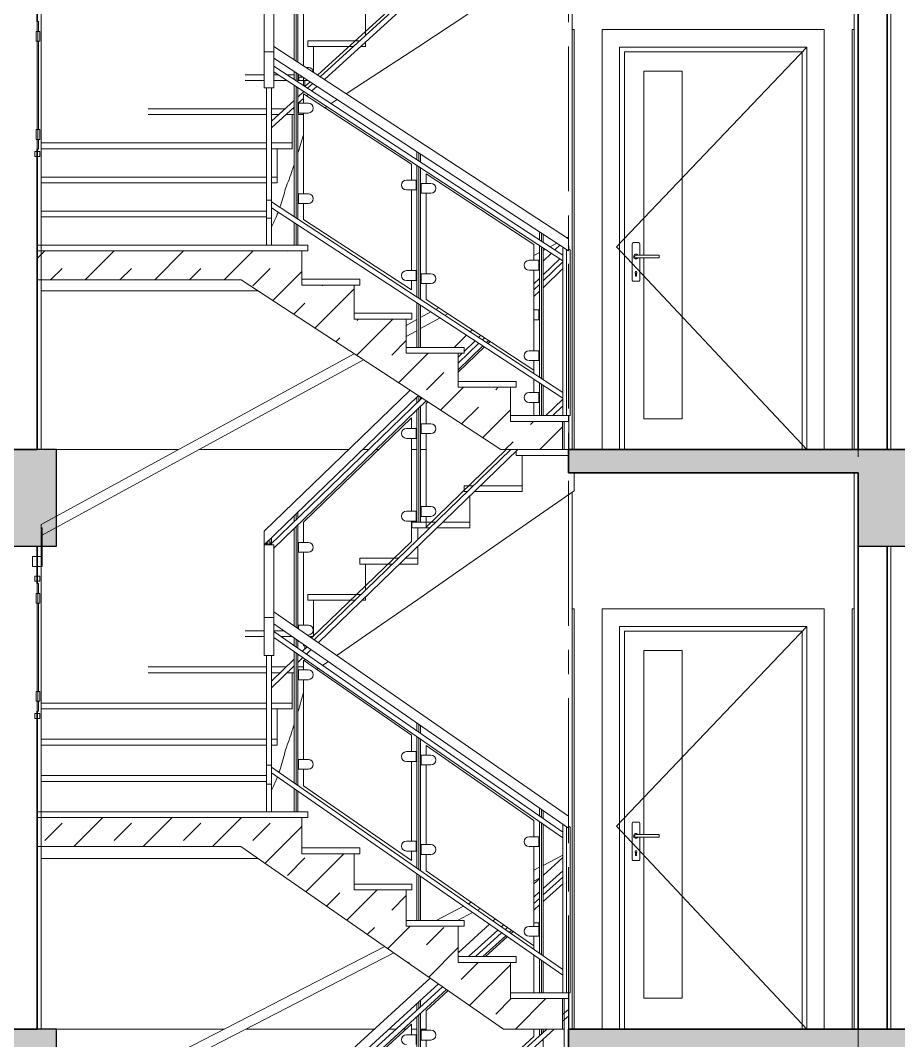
# Model space of a CAD drawing. Header units: millimetres. Extents: x 1373 to 40779, y 1939 to 6439.
# Drawn here: x 20984 to 21438, y 4170 to 4698 of the extents above; entities that cross this region are included whole.
import ezdxf

# ---------------------------------------------------------------- set-up
doc = ezdxf.new("R2010")
doc.units = ezdxf.units.MM
doc.linetypes.add('IMPORT-CENTER2', pattern=[112.5, 75, -12.5, 12.5, -12.5])
for name, color, linetype, lineweight in [('A-DETL', 6, 'Continuous', 30), ('A-DETL-GENF', 92, 'Continuous', 18), ('A-DOOR', 31, 'Continuous', 18), ('A-DOOR-FRAM', 31, 'Continuous', 18), ('A-FLOR-FNSH', 192, 'Continuous', 35), ('A-FLOR-HRAL', 11, 'Continuous', 18), ('A-WALL', 20, 'Continuous', 9), ('A-WALL-FNSH', 113, 'Continuous', 18), ('S-GRID', 252, 'IMPORT-CENTER2', 5), ('S-STRS', 31, 'Continuous', 18)]:
    doc.layers.add(name, color=color, linetype=linetype, lineweight=lineweight)
pattern_1 = [(45, (21247.647, 4327.157), (-17.9605, 17.9605), []), (45, (21265.607, 4327.157), (-17.9605, 17.9605), [12.7, -12.7])]

# ---------------------------------------------------------------- blocks, each defined once
blk = doc.blocks.new('_MB_KAPI_CAMLI_B - _m_kapı_100_camlı-1990218-Schnitt 0')
at = {"layer": 'A-DOOR-FRAM'}
for p in [(-92.96, 400), (-91.96, 617.5)]:
    blk.add_line(p, (-92.96, 617.5), dxfattribs=at)
blk = doc.blocks.new('_MB_KAPI_CAMLI_B - _m_kapı_100_camlı-V2-Schnitt 0')
at = {"layer": 'A-DOOR-FRAM'}
for q in [(-237.96, 617.5), (-236.96, 400)]:
    blk.add_line((-236.96, 617.5), q, dxfattribs=at)
blk = doc.blocks.new('RJEJRE')
at = {"layer": 'A-FLOR-HRAL'}
for p, q in [((-368.49, 893.09), (-240.91, 1009.29)), ((-239.96, 1006.72), (-366.29, 891.66)), ((-381.91, 901.87), (-381.91, 948.55)), ((-380.01, 900.62), (-380.01, 950.29)), ((-397.5, 941.3), (-397.5, 906)), ((-392.42, 908.73), (-392.42, 941.3)), ((-377.15, 936.46), (-377.15, 898.75)), ((-369.87, 894), (-321.27, 938.27)), ((-514.32, 921.64), (-514.96, 921.64)), ((-514.96, 921.64), (-514.96, 916.56)), ((-514.32, 916.56), (-514.32, 921.64)), ((-515.59, 916.56), (-515.59, 911.48)), ((-515.59, 916.56), (-513.69, 916.56)), ((-513.69, 911.48), (-513.69, 916.56)), ((-515.59, 911.48), (-513.69, 911.48)), ((-514.96, 911.48), (-514.96, 865.76)), ((-514.32, 865.76), (-514.32, 911.48)), ((-392.42, 902.67), (-392.42, 908.73)), ((-392.42, 908.73), (-239.96, 809.09)), ((-392.42, 906), (-397.5, 906)), ((-397.5, 906), (-397.5, 887.37)), ((-392.42, 887.37), (-392.42, 906)), ((-392.42, 902.67), (-239.96, 803.02)), ((-392.42, 898.57), (-242.82, 800.79)), ((-392.36, 895.5), (-242.82, 797.76)), ((-381.91, 891.71), (-381.91, 895.8)), ((-380.01, 894.55), (-380.01, 890.46)), ((-379.69, 894.35), (-379.69, 892.82)), ((-379.69, 892.82), (-377.36, 892.82)), ((-374.61, 897.9), (-375.85, 897.9)), ((-381.91, 820.59), (-381.91, 888.67)), ((-377.15, 892.68), (-377.15, 888.59)), ((-376.37, 888.08), (-373.75, 890.46)), ((-374.98, 887.18), (-372.37, 889.56)), ((-370.17, 888.12), (-372.79, 885.74)), ((-397.5, 887.37), (-392.42, 887.37)), ((-396.23, 887.37), (-396.23, 864.5)), ((-396.23, 887.37), (-396.23, 805.88)), ((-393.69, 864.5), (-393.69, 887.37)), ((-393.69, 805.88), (-393.69, 887.37)), ((-380.01, 887.43), (-380.01, 819.34)), ((-380.01, 882.6), (-376.92, 885.41)), ((-321.27, 847.77), (-377.15, 884.29)), ((-377.15, 884.29), (-377.15, 879.39)), ((-374.73, 883.98), (-375.54, 883.24)), ((-393.71, 870.12), (-381.91, 880.87)), ((-381.91, 877.43), (-393.71, 866.69)), ((-377.15, 881.77), (-380.01, 879.17)), ((-374.61, 879.39), (-379.69, 879.39)), ((-379.69, 879.39), (-379.69, 874.31)), ((-379.69, 874.31), (-374.61, 874.31)), ((-377.15, 874.31), (-377.15, 832.54)), ((-396.23, 864.39), (-396.23, 867.83)), ((-515.59, 865.76), (-515.59, 860.68)), ((-515.59, 865.76), (-513.69, 865.76)), ((-513.69, 860.68), (-513.69, 865.76)), ((-396.23, 864.5), (-396.23, 829.21)), ((-393.69, 829.21), (-393.69, 864.5)), ((-515.59, 860.68), (-513.69, 860.68)), ((-514.96, 860.68), (-514.96, 855.6)), ((-514.32, 855.6), (-514.32, 860.68)), ((-516.23, 854.33), (-516.23, 851.79)), ((-513.69, 854.33), (-516.23, 854.33)), ((-516.23, 851.79), (-513.69, 851.79)), ((-514.96, 855.6), (-514.32, 855.6)), ((-513.69, 851.79), (-513.69, 854.33)), ((-318.41, 850.2), (-318.41, 854.29)), ((-316.51, 853.05), (-316.51, 848.96)), ((-321.27, 839.54), (-321.27, 847.77)), ((-318.41, 779.08), (-318.41, 847.17)), ((-316.51, 845.92), (-316.51, 777.84)), ((-257.77, 806.26), (-313.65, 842.79)), ((-313.65, 842.79), (-313.65, 837.88)), ((-318.73, 839.54), (-323.81, 839.54)), ((-318.73, 834.46), (-318.73, 839.54)), ((-311.11, 837.88), (-316.19, 837.88)), ((-316.19, 837.88), (-316.19, 832.8)), ((-374.61, 832.54), (-379.69, 832.54)), ((-379.69, 832.54), (-379.69, 827.46)), ((-323.81, 834.46), (-318.73, 834.46)), ((-321.27, 792.7), (-321.27, 834.46)), ((-316.19, 832.8), (-311.11, 832.8)), ((-313.65, 832.8), (-313.65, 791.04)), ((-393.69, 829.21), (-396.23, 829.21)), ((-396.23, 829.21), (-396.23, 819.89)), ((-393.69, 819.89), (-393.69, 829.21)), ((-393.69, 825.25), (-393.69, 828.28)), ((-393.69, 828.28), (-242.82, 729.67)), ((-393.69, 825.25), (-242.82, 726.64)), ((-379.69, 827.46), (-374.61, 827.46)), ((-377.15, 827.46), (-377.15, 819.24)), ((-396.23, 819.89), (-393.69, 819.89)), ((-377.15, 819.24), (-321.27, 782.72)), ((-381.91, 805.88), (-381.91, 817.55)), ((-380.01, 816.31), (-380.01, 805.88)), ((-254.91, 808.7), (-254.91, 812.79)), ((-253.01, 811.55), (-253.01, 807.45)), ((-239.96, 810.19), (-240.88, 809.69)), ((-240.64, 809.53), (-239.96, 810.19)), ((-239.96, 810.19), (-239.96, 809.09)), ((-239.96, 809.09), (-239.96, 803.02)), ((-257.77, 798.04), (-257.77, 806.26)), ((-254.91, 737.58), (-254.91, 805.67)), ((-253.01, 804.42), (-253.01, 736.33)), ((-251.88, 803.69), (-253.01, 803.07)), ((-245.94, 806.93), (-249.35, 805.07)), ((-246.9, 803.47), (-244.38, 805.91)), ((-242.82, 717.65), (-242.82, 804.89)), ((-239.01, 803.38), (-239.96, 804.01)), ((-239.67, 805.39), (-239.92, 805.15)), ((-239.64, 803.8), (-239.64, 805.42)), ((-239.01, 803.38), (-239.01, 717.65)), ((-255.23, 798.04), (-260.31, 798.04)), ((-254.91, 802.03), (-257.77, 800.48)), ((-255.23, 792.96), (-255.23, 798.04)), ((-253.01, 797.56), (-248.78, 801.66)), ((-244.42, 798.81), (-253.01, 790.49)), ((-318.73, 792.7), (-323.81, 792.7)), ((-318.73, 787.62), (-318.73, 792.7)), ((-260.31, 792.96), (-255.23, 792.96)), ((-257.77, 751.2), (-257.77, 792.96)), ((-254.91, 796.25), (-255.23, 796.07)), ((-255.23, 795.41), (-254.91, 795.72)), ((-253.01, 787.4), (-242.82, 797.26)), ((-242.82, 793.73), (-253.01, 783.87)), ((-323.81, 787.62), (-318.73, 787.62)), ((-321.27, 782.72), (-321.27, 787.62)), ((-311.11, 791.04), (-316.19, 791.04)), ((-316.19, 791.04), (-316.19, 785.96)), ((-254.91, 788.65), (-257.77, 785.89)), ((-316.19, 785.96), (-311.11, 785.96)), ((-313.65, 785.96), (-313.65, 777.73)), ((-257.77, 782.79), (-254.91, 785.56)), ((-254.91, 782.03), (-257.77, 779.26)), ((-313.65, 777.73), (-257.77, 741.21)), ((-318.41, 752.94), (-318.41, 776.05)), ((-316.51, 774.8), (-316.51, 752.94)), ((-311.2, 771.33), (-316.51, 768.44)), ((-307.19, 773.52), (-308.66, 772.71)), ((-255.23, 772.38), (-257.77, 772.38)), ((-255.23, 767.3), (-255.23, 772.38)), ((-318.41, 767.4), (-323.96, 764.37)), ((-306.37, 768.18), (-316.51, 762.65)), ((-302.37, 770.36), (-303.84, 769.56)), ((-257.77, 767.3), (-255.23, 767.3)), ((-318.41, 761.61), (-323.96, 758.59)), ((-290.77, 761.02), (-289.68, 762.07)), ((-299.11, 752.94), (-292.64, 759.21)), ((-288.28, 756.36), (-293.96, 750.86)), ((-285.32, 759.22), (-286.41, 758.17)), ((-284.5, 756.92), (-283.41, 757.97)), ((-281.23, 756.55), (-282.32, 755.5)), ((-280.45, 756.04), (-281.54, 754.98)), ((-296.96, 744.87), (-286.37, 755.11)), ((-284.19, 753.69), (-296.96, 741.33)), ((-283.41, 753.17), (-296.96, 740.06)), ((-255.23, 751.2), (-260.31, 751.2)), ((-255.23, 746.12), (-255.23, 751.2)), ((-350.94, 749.66), (-512.96, 661.28)), ((-346.11, 746.5), (-512.42, 655.79)), ((-294.91, 749.94), (-296.96, 747.96)), ((-260.31, 746.12), (-255.23, 746.12)), ((-257.77, 741.21), (-257.77, 746.12)), ((-257.77, 739.45), (-257.77, 741.21)), ((-257.77, 729.54), (-257.77, 736.41)), ((-254.91, 717.65), (-254.91, 734.55)), ((-397.5, 657.73), (-322.14, 730.66)), ((-255.23, 729.54), (-260.31, 729.54)), ((-255.23, 724.46), (-255.23, 729.54)), ((-253.01, 733.3), (-253.01, 717.65)), ((-317.67, 727.91), (-397.5, 650.66)), ((-394.3, 650.67), (-315.77, 726.67)), ((-313.59, 725.24), (-392.42, 648.95)), ((-318.41, 724.11), (-318.41, 727.2)), ((-316.51, 725.95), (-316.51, 727.15)), ((-312.8, 724.73), (-313.65, 723.91)), ((-313.65, 723.91), (-313.65, 713.39)), ((-260.31, 724.46), (-255.23, 724.46)), ((-257.77, 717.65), (-257.77, 724.46)), ((-251.6, 717.65), (-242.82, 726.14)), ((-318.41, 662.5), (-318.41, 720.57)), ((-316.51, 662.5), (-316.51, 722.42)), ((-242.82, 722.61), (-247.94, 717.65)), ((-321.27, 716.54), (-377.15, 662.46)), ((-321.27, 710.93), (-321.27, 716.54)), ((-311.11, 713.39), (-316.19, 713.39)), ((-316.19, 713.39), (-316.19, 708.31)), ((-242.18, 714.65), (-242.18, 700)), ((-239.96, 717.65), (-239.01, 717.65)), ((-239.64, 700), (-239.64, 717.65)), ((-318.73, 710.93), (-323.81, 710.93)), ((-318.73, 705.85), (-318.73, 710.93)), ((-316.19, 708.31), (-311.11, 708.31)), ((-313.65, 708.31), (-313.65, 670.55)), ((-323.81, 705.85), (-318.73, 705.85)), ((-321.27, 668.09), (-321.27, 705.85)), ((-371.54, 601.57), (-269.83, 700)), ((-266.18, 700), (-369.42, 600.09)), ((-313.65, 659.86), (-272.17, 700)), ((-240.91, 700), (-242.18, 700)), ((-239.93, 700), (-240.91, 700)), ((-381.91, 662.66), (-381.91, 665.75)), ((-380.01, 664.5), (-380.01, 667.59)), ((-318.73, 668.09), (-323.81, 668.09)), ((-318.73, 663.01), (-318.73, 668.09)), ((-311.11, 670.55), (-316.19, 670.55)), ((-316.19, 670.55), (-316.19, 665.47)), ((-380.01, 607.45), (-380.01, 660.97)), ((-377.15, 662.46), (-377.15, 651.94)), ((-323.81, 663.01), (-318.73, 663.01)), ((-321.27, 652.49), (-321.27, 663.01)), ((-318.41, 662.5), (-316.51, 662.5)), ((-316.19, 665.47), (-311.11, 665.47)), ((-313.65, 665.47), (-313.65, 659.86)), ((-512.96, 659.46), (-512.42, 659.46)), ((-512.42, 659.46), (-512.42, 644.62)), ((-397.5, 650.66), (-397.5, 657.73)), ((-381.91, 608.77), (-381.91, 659.12)), ((-397.5, 650.67), (-392.42, 650.67)), ((-397.5, 650.67), (-397.5, 613.17)), ((-396.23, 651.89), (-396.23, 650.67)), ((-395.59, 650.99), (-395.93, 652.05)), ((-395.36, 650.6), (-395.59, 650.99)), ((-394.32, 650.99), (-394.55, 650.6)), ((-393.98, 652.05), (-394.32, 650.99)), ((-393.76, 653.48), (-393.98, 652.05)), ((-393.71, 654.29), (-393.76, 653.48)), ((-393.69, 650.67), (-393.69, 654.35)), ((-392.42, 616.06), (-392.42, 650.67)), ((-374.61, 651.94), (-379.69, 651.94)), ((-379.69, 651.94), (-379.69, 646.86)), ((-372.91, 602.52), (-321.27, 652.49)), ((-517.5, 644.62), (-517.5, 639.54)), ((-512.42, 644.62), (-517.5, 644.62)), ((-512.42, 639.54), (-512.42, 644.62)), ((-379.69, 646.86), (-374.61, 646.86)), ((-377.15, 646.86), (-377.15, 609.1)), ((-517.5, 639.54), (-512.42, 639.54)), ((-516.23, 634.46), (-516.23, 631.92)), ((-513.69, 634.46), (-516.23, 634.46)), ((-513.69, 631.92), (-513.69, 634.46)), ((-516.23, 631.92), (-513.69, 631.92)), ((-514.32, 630.65), (-514.96, 630.65)), ((-514.96, 630.65), (-514.96, 625.57)), ((-514.32, 625.57), (-514.32, 630.65)), ((-515.59, 625.57), (-515.59, 620.49)), ((-515.59, 625.57), (-513.69, 625.57)), ((-513.69, 620.49), (-513.69, 625.57)), ((-515.59, 620.49), (-513.69, 620.49)), ((-514.96, 620.49), (-514.96, 574.77)), ((-514.32, 574.77), (-514.32, 620.49)), ((-392.42, 613.17), (-397.5, 613.17)), ((-397.5, 613.17), (-397.5, 593.45)), ((-392.42, 609.88), (-392.42, 616.06)), ((-392.42, 616.06), (-239.96, 510.19)), ((-392.42, 593.45), (-392.42, 613.17)), ((-392.42, 609.88), (-239.96, 504.01)), ((-374.61, 609.1), (-379.69, 609.1)), ((-379.69, 609.1), (-379.69, 607.22)), ((-392.42, 605.91), (-242.82, 502.01)), ((-392.42, 602.81), (-242.82, 498.92)), ((-381.91, 598.61), (-381.91, 602.58)), ((-375.07, 604.02), (-374.61, 604.02)), ((-380.01, 601.26), (-380.01, 597.29)), ((-377.66, 595.65), (-375.26, 597.97)), ((-377.15, 599.28), (-377.15, 598.41)), ((-377.15, 598.41), (-376.63, 598.91)), ((-397.5, 593.45), (-392.42, 593.45)), ((-396.23, 593.45), (-396.23, 574.15)), ((-396.23, 593.45), (-396.23, 512.5)), ((-393.69, 574.15), (-393.69, 593.45)), ((-393.69, 512.5), (-393.69, 593.45)), ((-381.91, 527.49), (-381.91, 595.52)), ((-380.01, 594.19), (-380.01, 526.17)), ((-380.01, 593.38), (-379.52, 593.85)), ((-377.39, 592.38), (-380.01, 589.85)), ((-373.14, 596.49), (-375.53, 594.18)), ((-393.71, 580.12), (-381.91, 591.54)), ((-381.91, 588), (-393.71, 576.58)), ((-321.27, 552.13), (-377.15, 590.94)), ((-377.15, 590.94), (-377.15, 585.97)), ((-374.61, 585.97), (-379.69, 585.97)), ((-379.69, 585.97), (-379.69, 580.89)), ((-396.23, 574.15), (-396.23, 577.68)), ((-379.69, 580.89), (-374.61, 580.89)), ((-377.15, 580.89), (-377.15, 539.58)), ((-515.59, 574.77), (-515.59, 569.69)), ((-515.59, 574.77), (-513.69, 574.77)), ((-513.69, 569.69), (-513.69, 574.77)), ((-396.23, 574.15), (-396.23, 536.65)), ((-393.69, 536.65), (-393.69, 574.15)), ((-515.59, 569.69), (-513.69, 569.69)), ((-514.96, 569.69), (-514.96, 564.61)), ((-514.32, 564.61), (-514.32, 569.69)), ((-516.23, 563.34), (-516.23, 560.8)), ((-513.69, 563.34), (-516.23, 563.34)), ((-516.23, 560.8), (-513.69, 560.8)), ((-514.96, 564.61), (-514.32, 564.61)), ((-513.69, 560.8), (-513.69, 563.34)), ((-318.41, 554.51), (-318.41, 558.49)), ((-316.51, 557.16), (-316.51, 553.19)), ((-321.27, 543.63), (-321.27, 552.13)), ((-318.41, 483.39), (-318.41, 551.42)), ((-316.51, 550.1), (-316.51, 482.07)), ((-257.77, 508.04), (-313.65, 546.84)), ((-313.65, 546.84), (-313.65, 541.87)), ((-374.61, 539.58), (-379.69, 539.58)), ((-379.69, 539.58), (-379.69, 534.5)), ((-318.73, 543.63), (-323.81, 543.63)), ((-318.73, 538.55), (-318.73, 543.63)), ((-311.11, 541.87), (-316.19, 541.87)), ((-316.19, 541.87), (-316.19, 536.79)), ((-393.69, 536.65), (-396.23, 536.65)), ((-396.23, 536.65), (-396.23, 526.79)), ((-393.69, 526.79), (-393.69, 536.65)), ((-393.69, 532.57), (-393.69, 535.67)), ((-393.69, 535.67), (-242.82, 430.89)), ((-379.69, 534.5), (-374.61, 534.5)), ((-377.15, 534.5), (-377.15, 526)), ((-323.81, 538.55), (-318.73, 538.55)), ((-321.27, 497.25), (-321.27, 538.55)), ((-316.19, 536.79), (-311.11, 536.79)), ((-313.65, 536.79), (-313.65, 495.49)), ((-393.69, 532.57), (-242.82, 427.8)), ((-396.23, 526.79), (-393.69, 526.79)), ((-381.91, 512.5), (-381.91, 524.4)), ((-380.01, 523.07), (-380.01, 512.5)), ((-377.15, 526), (-321.27, 487.2)), ((-254.91, 510.41), (-254.91, 514.39)), ((-253.01, 513.07), (-253.01, 509.09)), ((-257.77, 499.53), (-257.77, 508.04)), ((-254.91, 439.29), (-254.91, 507.22)), ((-239.96, 510.19), (-239.96, 504.01)), ((-253.01, 506), (-253.01, 437.97)), ((-242.82, 418.75), (-242.82, 505.99)), ((-239.01, 504.45), (-239.96, 505.11)), ((-239.01, 504.45), (-239.01, 418.75)), ((-318.73, 497.25), (-323.81, 497.25)), ((-318.73, 492.17), (-318.73, 497.25)), ((-255.23, 499.53), (-260.31, 499.53)), ((-255.23, 494.45), (-255.23, 499.53)), ((-323.81, 492.17), (-318.73, 492.17)), ((-321.27, 487.2), (-321.27, 492.17)), ((-311.11, 495.49), (-316.19, 495.49)), ((-316.19, 495.49), (-316.19, 490.41)), ((-260.31, 494.45), (-255.23, 494.45)), ((-257.77, 453.15), (-257.77, 494.45)), ((-316.19, 490.41), (-311.11, 490.41)), ((-313.65, 490.41), (-313.65, 481.91)), ((-242.82, 489.97), (-253.01, 484.74)), ((-253.01, 479.56), (-242.82, 488.84)), ((-313.65, 481.91), (-257.77, 443.1)), ((-254.91, 483.76), (-257.77, 482.3)), ((-242.82, 481.97), (-253.01, 472.68)), ((-318.41, 456.25), (-318.41, 480.3)), ((-316.51, 478.98), (-316.51, 456.25)), ((-254.91, 478.05), (-257.77, 476.59)), ((-257.77, 475.22), (-254.91, 477.82)), ((-253.01, 469.4), (-242.82, 478.68)), ((-254.91, 470.95), (-257.77, 468.35)), ((-242.82, 475.24), (-253.01, 465.96)), ((-290.22, 465.64), (-291.73, 464.86)), ((-257.77, 465.06), (-254.91, 467.66)), ((-294.29, 463.55), (-308.5, 456.25)), ((-289.56, 460.26), (-297.38, 456.25)), ((-285.49, 462.35), (-287, 461.58)), ((-254.91, 464.23), (-257.77, 461.62)), ((-278.91, 455.96), (-277.78, 456.99)), ((-255.23, 454.9), (-257.77, 454.9)), ((-255.23, 453.15), (-255.23, 454.9)), ((-296.96, 439.52), (-280.84, 454.21)), ((-276.56, 451.23), (-291.64, 437.5)), ((-288.02, 437.5), (-274.51, 449.81)), ((-273.5, 454.02), (-274.63, 452.99)), ((-272.58, 451.57), (-271.45, 452.6)), ((-269.31, 451.11), (-270.44, 450.08)), ((-268.52, 450.56), (-269.65, 449.53)), ((-255.23, 453.15), (-260.31, 453.15)), ((-255.23, 448.07), (-255.23, 453.15)), ((-272.37, 448.32), (-284.25, 437.5)), ((-271.58, 447.78), (-282.86, 437.5)), ((-260.31, 448.07), (-255.23, 448.07)), ((-257.77, 443.1), (-257.77, 448.07)), ((-334.99, 442.65), (-512.96, 351.29)), ((-330.27, 439.37), (-512.42, 345.86)), ((-257.77, 441.28), (-257.77, 443.1)), ((-257.77, 418.75), (-257.77, 438.19)), ((-254.91, 418.75), (-254.91, 436.2)), ((-253.01, 434.88), (-253.01, 418.75)), ((-397.5, 347.95), (-311.46, 426.31)), ((-307.18, 423.34), (-397.26, 341.3)), ((-393.65, 341.3), (-305.13, 421.92)), ((-302.99, 420.43), (-392.42, 338.98)), ((-302.2, 419.88), (-313.65, 409.46)), ((-239.96, 418.75), (-239.01, 418.75)), ((-239.64, 400), (-239.64, 418.75)), ((-318.41, 409.82), (-318.41, 413.11)), ((-316.51, 411.56), (-316.51, 414.85)), ((-242.18, 415.75), (-242.18, 382.35)), ((-316.51, 347.06), (-316.51, 408.12)), ((-313.65, 409.46), (-313.65, 399.38)), ((-242.96, 407.43), (-240.91, 409.29)), ((-240.89, 409.31), (-239.96, 410.16)), ((-239.96, 410.16), (-239.96, 406.72)), ((-321.27, 402.52), (-377.15, 351.62)), ((-321.27, 397.06), (-321.27, 402.52)), ((-318.41, 347.06), (-318.41, 406.39)), ((-239.96, 406.72), (-242.96, 403.99)), ((-368.49, 293.09), (-251.11, 400)), ((-247.34, 400), (-366.29, 291.66)), ((-318.73, 397.06), (-323.81, 397.06)), ((-318.73, 391.98), (-318.73, 397.06)), ((-311.11, 399.38), (-316.19, 399.38)), ((-316.19, 399.38), (-316.19, 394.3)), ((-257.77, 396.1), (-257.77, 400)), ((-254.91, 396.54), (-254.91, 400)), ((-253.01, 398.28), (-253.01, 400)), ((-316.19, 394.3), (-311.11, 394.3)), ((-313.65, 345.21), (-257.77, 396.1)), ((-313.65, 394.3), (-313.65, 355.74)), ((-253.01, 382.35), (-253.01, 394.84))]:
    blk.add_line(p, q, dxfattribs=at)
at = {"layer": 'A-FLOR-HRAL', "linetype": 'Continuous'}
for p, q in [((-380.96, 901.24), (-380.96, 949.42)), ((-514.64, 911.48), (-514.64, 916.56)), ((-380.96, 891.08), (-380.96, 895.18)), ((-380.96, 819.96), (-380.96, 888.05)), ((-514.64, 860.68), (-514.64, 865.76)), ((-317.46, 849.58), (-317.46, 853.67)), ((-317.46, 778.46), (-317.46, 846.55)), ((-380.96, 805.88), (-380.96, 816.93)), ((-253.96, 808.08), (-253.96, 812.17)), ((-253.96, 736.96), (-253.96, 805.04)), ((-240.91, 717.65), (-240.91, 803.64)), ((-317.46, 752.94), (-317.46, 775.43)), ((-253.96, 717.65), (-253.96, 733.92)), ((-317.46, 725.03), (-317.46, 727.77)), ((-317.46, 662.5), (-317.46, 721.5)), ((-380.96, 663.58), (-380.96, 666.67)), ((-380.96, 608.11), (-380.96, 660.04)), ((-394.96, 650.67), (-394.96, 653.05)), ((-514.64, 620.49), (-514.64, 625.57)), ((-380.96, 597.95), (-380.96, 601.92)), ((-380.96, 526.83), (-380.96, 594.85)), ((-514.64, 569.69), (-514.64, 574.77)), ((-317.46, 553.85), (-317.46, 557.82)), ((-317.46, 482.73), (-317.46, 550.76)), ((-380.96, 512.5), (-380.96, 523.73)), ((-253.96, 509.75), (-253.96, 513.73)), ((-253.96, 438.63), (-253.96, 506.61)), ((-240.91, 418.75), (-240.91, 504.67)), ((-317.46, 456.25), (-317.46, 479.64)), ((-253.96, 418.75), (-253.96, 435.54)), ((-317.46, 410.69), (-317.46, 413.98)), ((-317.46, 347.06), (-317.46, 407.26)), ((-253.96, 397.41), (-253.96, 400))]:
    blk.add_line(p, q, dxfattribs=at)
at = {"layer": 'A-FLOR-HRAL'}
for centre, start, end in [((-374.61, 895.36), 3.1992, 90), ((-374.61, 876.85), 270, 90), ((-323.81, 837), 90, 270), ((-311.11, 835.34), 270, 90), ((-374.61, 830), 270, 90), ((-260.31, 795.5), 90, 270), ((-323.81, 790.16), 90, 270), ((-311.11, 788.5), 270, 90), ((-260.31, 748.66), 90, 270), ((-260.31, 727), 90, 270), ((-311.11, 710.85), 270, 90), ((-323.81, 708.39), 90, 270), ((-323.81, 665.55), 90, 270), ((-311.11, 668.01), 270, 90), ((-374.61, 649.4), 270, 90), ((-374.61, 606.56), 270, 90), ((-374.61, 583.43), 270, 90), ((-374.61, 537.04), 270, 90), ((-323.81, 541.09), 90, 270), ((-311.11, 539.33), 270, 90), ((-323.81, 494.71), 90, 270), ((-260.31, 496.99), 90, 270), ((-311.11, 492.95), 270, 90), ((-260.31, 450.61), 90, 270), ((-323.81, 394.52), 90, 270), ((-311.11, 396.84), 270, 90)]:
    blk.add_arc(centre, 2.54, start, end, dxfattribs=at)

msp = doc.modelspace()

# ---------------------------------------------------------------- hatches: boundary and pattern name
at = {"layer": 'A-DETL-GENF'}
h = msp.add_hatch(dxfattribs=at)
h.set_pattern_fill('ANSI33', color=153, style=0)
h.set_pattern_definition([(45, (-2026.8924, 7187.495), (-4.490128, 4.490128), []), (45, (-2022.402, 7187.495), (-4.490128, 4.490128), [3.175, -1.5875])])
h.paths.add_polyline_path([(20451.03, 4463.76), (20977.31, 4463.76), (20977.31, 4425.76), (21002.31, 4425.76), (21002.31, 4475.76), (20426.03, 4475.76), (20274.56, 4475.76), (20274.56, 4463.76), (20426.03, 4463.76), (20426.03, 4425.76), (20451.03, 4425.76)])
h.paths.add_polyline_path([(21442.31, 4463.76), (21951.28, 4463.76), (21951.28, 4425.76), (21976.28, 4425.76), (21976.28, 4463.76), (22076.37, 4463.76), (22076.37, 4475.76), (21267.31, 4475.76), (21267.31, 4463.76), (21417.31, 4463.76), (21417.31, 4425.76), (21442.31, 4425.76)])
h = msp.add_hatch(dxfattribs=at)
h.set_pattern_fill('ANSI33', color=153, style=0)
h.set_pattern_definition([(45, (-2026.8924, 6887.495), (-4.490128, 4.490128), []), (45, (-2022.402, 6887.495), (-4.490128, 4.490128), [3.175, -1.5875])])
h.paths.add_polyline_path([(20426.03, 4125.76), (20451.03, 4125.76), (20451.03, 4163.76), (20977.31, 4163.76), (20977.31, 4125.76), (21002.31, 4125.76), (21002.31, 4175.76), (20426.03, 4175.76), (20274.56, 4175.76), (20274.56, 4163.76), (20426.03, 4163.76)])
h.paths.add_polyline_path([(21442.31, 4163.76), (21951.28, 4163.76), (21951.28, 4125.76), (21976.28, 4125.76), (21976.28, 4163.76), (22076.37, 4163.76), (22076.37, 4175.76), (21267.31, 4175.76), (21267.31, 4163.76), (21417.31, 4163.76), (21417.31, 4125.76), (21442.31, 4125.76)])
at = {"layer": 'S-STRS'}
h = msp.add_hatch(dxfattribs=at)
h.set_pattern_fill('FP_1', color=256, style=0, pattern_type=2)
h.set_pattern_definition(pattern_1)
h.paths.add_polyline_path([(21232.31, 4475.76), (21264.31, 4475.76), (21264.31, 4490.41), (21237.31, 4490.41), (21237.31, 4508.05), (21210.31, 4508.05), (21210.31, 4525.7), (21183.31, 4525.7), (21183.31, 4543.35), (21156.31, 4543.35), (21156.31, 4560.99), (21129.31, 4560.99), (21129.31, 4578.64), (20992.31, 4578.64), (20992.31, 4563.64), (21097.85, 4563.64), (21230.23, 4477.12)])
h = msp.add_hatch(dxfattribs=at)
h.set_pattern_fill('FP_1', color=256, style=0, pattern_type=2)
h.set_pattern_definition(pattern_1)
h.paths.add_polyline_path([(21233.87, 4175.76), (21264.31, 4175.76), (21264.31, 4191.51), (21237.31, 4191.51), (21237.31, 4210.26), (21210.31, 4210.26), (21210.31, 4229.01), (21183.31, 4229.05), (21183.31, 4247.76), (21156.31, 4247.76), (21156.31, 4266.51), (21129.31, 4266.51), (21129.31, 4285.26), (20992.31, 4285.26), (20992.31, 4270.26), (21097.62, 4270.26), (21233.7, 4175.76)])

# ---------------------------------------------------------------- linework, layer by layer
at = {"layer": 'A-DETL'}
for points in [[(20426.03, 4475.76), (20274.56, 4475.76), (20274.56, 4463.76), (20426.03, 4463.76), (20426.03, 4425.76), (20451.03, 4425.76), (20451.03, 4463.76), (20977.31, 4463.76), (20977.31, 4425.76), (21002.31, 4425.76), (21002.31, 4475.76)], [(20426.03, 4175.76), (20274.56, 4175.76), (20274.56, 4163.76), (20426.03, 4163.76), (20426.03, 4125.76), (20451.03, 4125.76), (20451.03, 4163.76), (20977.31, 4163.76), (20977.31, 4125.76), (21002.31, 4125.76), (21002.31, 4175.76)]]:
    msp.add_lwpolyline(points, close=True, dxfattribs=at)
for points in [[(21267.31, 4475.76), (21267.31, 4463.76), (21417.31, 4463.76), (21417.31, 4425.76), (21442.31, 4425.76), (21442.31, 4463.76)], [(22076.37, 4475.76), (21267.31, 4475.76)], [(21267.31, 4175.76), (21267.31, 4163.76), (21417.31, 4163.76), (21417.31, 4125.76), (21442.31, 4125.76), (21442.31, 4163.76)], [(22076.37, 4175.76), (21267.31, 4175.76)]]:
    msp.add_lwpolyline(points, dxfattribs=at)
at = {"layer": 'A-DOOR'}
for p, q in [((21292.31, 4580.76), (21390.81, 4684.26)), ((21306.31, 4576.42), (21306.31, 4671.76)), ((21306.31, 4671.76), (21326.31, 4671.76)), ((21326.31, 4671.76), (21326.31, 4491.76)), ((21292.31, 4580.76), (21390.81, 4475.76)), ((21300.31, 4582.28), (21300.31, 4563.62)), ((21303.65, 4582.95), (21300.98, 4582.95)), ((21304.31, 4576.43), (21304.31, 4582.28)), ((21314.31, 4576.46), (21303.31, 4576.46)), ((21303.31, 4575.06), (21314.31, 4575.06)), ((21304.31, 4563.62), (21304.31, 4575.08)), ((21306.31, 4491.76), (21306.31, 4575.08)), ((21314.31, 4575.76), (21314.31, 4576.46)), ((21314.31, 4575.06), (21314.31, 4575.76)), ((21302.06, 4565.52), (21302.06, 4567.15)), ((21302.56, 4565.52), (21302.06, 4565.52)), ((21302.56, 4567.15), (21302.56, 4565.52)), ((21300.98, 4562.95), (21303.65, 4562.95)), ((21326.31, 4491.76), (21306.31, 4491.76)), ((21292.31, 4280.76), (21390.81, 4384.26)), ((21306.31, 4276.42), (21306.31, 4371.76)), ((21306.31, 4371.76), (21326.31, 4371.76)), ((21326.31, 4371.76), (21326.31, 4191.76)), ((21292.31, 4280.76), (21390.81, 4175.76)), ((21300.31, 4282.28), (21300.31, 4263.62)), ((21303.65, 4282.95), (21300.98, 4282.95)), ((21304.31, 4276.43), (21304.31, 4282.28)), ((21314.31, 4276.46), (21303.31, 4276.46)), ((21303.31, 4275.06), (21314.31, 4275.06)), ((21304.31, 4263.62), (21304.31, 4275.08)), ((21306.31, 4191.76), (21306.31, 4275.08)), ((21314.31, 4275.76), (21314.31, 4276.46)), ((21314.31, 4275.06), (21314.31, 4275.76)), ((21302.06, 4265.52), (21302.06, 4267.15)), ((21302.56, 4265.52), (21302.06, 4265.52)), ((21302.56, 4267.15), (21302.56, 4265.52)), ((21300.98, 4262.95), (21303.65, 4262.95)), ((21326.31, 4191.76), (21306.31, 4191.76))]:
    msp.add_line(p, q, dxfattribs=at)
at = {"layer": 'A-DOOR', "flags": 128}
for points in [[(21303.31, 4576.46), (21303.27, 4576.46), (21303.23, 4576.46), (21303.19, 4576.46), (21303.16, 4576.46), (21303.12, 4576.46), (21303.08, 4576.46), (21303.04, 4576.46), (21303, 4576.46), (21302.96, 4576.46), (21302.92, 4576.46), (21302.89, 4576.46), (21302.85, 4576.46), (21302.82, 4576.46), (21302.78, 4576.46), (21302.75, 4576.46), (21302.72, 4576.46), (21302.69, 4576.46), (21302.65, 4576.46), (21302.63, 4576.46), (21302.6, 4576.46), (21302.57, 4576.46), (21302.54, 4576.46), (21302.52, 4576.46), (21302.5, 4576.46), (21302.47, 4576.46), (21302.45, 4576.46), (21302.43, 4576.46), (21302.41, 4576.46), (21302.4, 4576.46), (21302.38, 4576.46), (21302.37, 4576.46), (21302.36, 4576.46), (21302.35, 4576.46), (21302.34, 4576.46), (21302.33, 4576.46), (21302.32, 4576.46), (21302.32, 4576.46), (21302.32, 4576.46), (21302.31, 4576.46)], [(21302.31, 4575.06), (21302.32, 4575.06), (21302.32, 4575.06), (21302.32, 4575.06), (21302.33, 4575.06), (21302.33, 4575.06), (21302.34, 4575.06), (21302.35, 4575.06), (21302.37, 4575.06), (21302.38, 4575.06), (21302.39, 4575.06), (21302.41, 4575.06), (21302.43, 4575.06), (21302.45, 4575.06), (21302.47, 4575.06), (21302.49, 4575.06), (21302.51, 4575.06), (21302.54, 4575.06), (21302.56, 4575.06), (21302.59, 4575.06), (21302.62, 4575.06), (21302.65, 4575.06), (21302.68, 4575.06), (21302.71, 4575.06), (21302.74, 4575.06), (21302.77, 4575.06), (21302.81, 4575.06), (21302.84, 4575.06), (21302.88, 4575.06), (21302.92, 4575.06), (21302.95, 4575.06), (21302.99, 4575.06), (21303.03, 4575.06), (21303.07, 4575.06), (21303.11, 4575.06), (21303.14, 4575.06), (21303.18, 4575.06), (21303.22, 4575.06), (21303.26, 4575.06), (21303.3, 4575.06), (21303.31, 4575.06)], [(21303.31, 4276.46), (21303.27, 4276.46), (21303.23, 4276.46), (21303.19, 4276.46), (21303.16, 4276.46), (21303.12, 4276.46), (21303.08, 4276.46), (21303.04, 4276.46), (21303, 4276.46), (21302.96, 4276.46), (21302.92, 4276.46), (21302.89, 4276.46), (21302.85, 4276.46), (21302.82, 4276.46), (21302.78, 4276.46), (21302.75, 4276.46), (21302.72, 4276.46), (21302.69, 4276.46), (21302.65, 4276.46), (21302.63, 4276.46), (21302.6, 4276.46), (21302.57, 4276.46), (21302.54, 4276.46), (21302.52, 4276.46), (21302.5, 4276.46), (21302.47, 4276.46), (21302.45, 4276.46), (21302.43, 4276.46), (21302.41, 4276.46), (21302.4, 4276.46), (21302.38, 4276.46), (21302.37, 4276.46), (21302.36, 4276.46), (21302.35, 4276.46), (21302.34, 4276.46), (21302.33, 4276.46), (21302.32, 4276.46), (21302.32, 4276.46), (21302.32, 4276.46), (21302.31, 4276.46)], [(21302.31, 4275.06), (21302.32, 4275.06), (21302.32, 4275.06), (21302.32, 4275.06), (21302.33, 4275.06), (21302.33, 4275.06), (21302.34, 4275.06), (21302.35, 4275.06), (21302.37, 4275.06), (21302.38, 4275.06), (21302.39, 4275.06), (21302.41, 4275.06), (21302.43, 4275.06), (21302.45, 4275.06), (21302.47, 4275.06), (21302.49, 4275.06), (21302.51, 4275.06), (21302.54, 4275.06), (21302.56, 4275.06), (21302.59, 4275.06), (21302.62, 4275.06), (21302.65, 4275.06), (21302.68, 4275.06), (21302.71, 4275.06), (21302.74, 4275.06), (21302.77, 4275.06), (21302.81, 4275.06), (21302.84, 4275.06), (21302.88, 4275.06), (21302.92, 4275.06), (21302.95, 4275.06), (21302.99, 4275.06), (21303.03, 4275.06), (21303.07, 4275.06), (21303.11, 4275.06), (21303.14, 4275.06), (21303.18, 4275.06), (21303.22, 4275.06), (21303.26, 4275.06), (21303.3, 4275.06), (21303.31, 4275.06)]]:
    msp.add_lwpolyline(points, dxfattribs=at)
at = {"layer": 'A-DOOR'}
for centre, radius, start, end in [((21300.98, 4582.28), 0.668, 90, 180), ((21300.98, 4582.28), 0.668, 90, 150), ((21303.65, 4582.28), 0.668, 0, 90), ((21303.65, 4582.28), 0.668, 30, 90), ((21302.31, 4575.76), 1.22, 33.8637, 180), ((21302.31, 4575.76), 1.22, 180, 326.1332), ((21302.31, 4575.76), 1.22, 195, 225), ((21302.31, 4575.76), 1.22, 105, 135), ((21302.31, 4575.76), 0.7, 150, 180), ((21302.31, 4575.76), 0.7, 180, 210), ((21302.31, 4575.76), 0.7, 75, 120), ((21302.31, 4575.76), 0.7, 240, 285), ((21302.31, 4575.76), 1.22, 60, 90), ((21302.31, 4575.76), 1.22, 285, 326.1332), ((21302.31, 4575.76), 1.22, 33.8637, 45), ((21302.31, 4575.76), 1.22, 240, 270), ((21302.31, 4567.59), 0.5, 300, 240), ((21300.98, 4563.62), 0.668, 180, 270), ((21300.98, 4563.62), 0.668, 210, 270), ((21303.65, 4563.62), 0.668, 270, 0), ((21303.65, 4563.62), 0.668, 270, 330), ((21300.98, 4282.28), 0.668, 90, 180), ((21300.98, 4282.28), 0.668, 90, 150), ((21303.65, 4282.28), 0.668, 0, 90), ((21303.65, 4282.28), 0.668, 30, 90), ((21302.31, 4275.76), 1.22, 33.8637, 180), ((21302.31, 4275.76), 1.22, 180, 326.1332), ((21302.31, 4275.76), 1.22, 195, 225), ((21302.31, 4275.76), 1.22, 105, 135), ((21302.31, 4275.76), 0.7, 150, 180), ((21302.31, 4275.76), 0.7, 180, 210), ((21302.31, 4275.76), 1.22, 240, 270), ((21302.31, 4275.76), 0.7, 75, 120), ((21302.31, 4275.76), 0.7, 240, 285), ((21302.31, 4275.76), 1.22, 60, 90), ((21302.31, 4275.76), 1.22, 285, 326.1332), ((21302.31, 4275.76), 1.22, 33.8637, 45), ((21300.98, 4263.62), 0.668, 180, 270), ((21300.98, 4263.62), 0.668, 210, 270), ((21302.31, 4267.59), 0.5, 300, 240), ((21303.65, 4263.62), 0.668, 270, 0), ((21303.65, 4263.62), 0.668, 270, 330)]:
    msp.add_arc(centre, radius, start, end, dxfattribs=at)
at = {"layer": 'A-DOOR-FRAM'}
for p, q in [((21399.81, 4693.26), (21284.81, 4693.26)), ((21284.81, 4693.26), (21284.81, 4475.76)), ((21399.81, 4475.76), (21399.81, 4693.26)), ((21293.81, 4475.76), (21293.81, 4684.26)), ((21293.81, 4684.26), (21390.81, 4684.26)), ((21296.31, 4475.76), (21296.31, 4681.76)), ((21296.31, 4681.76), (21388.31, 4681.76)), ((21388.31, 4681.76), (21388.31, 4475.76)), ((21390.81, 4684.26), (21390.81, 4475.76)), ((21399.81, 4393.26), (21284.81, 4393.26)), ((21284.81, 4393.26), (21284.81, 4175.76)), ((21399.81, 4175.76), (21399.81, 4393.26)), ((21293.81, 4175.76), (21293.81, 4384.26)), ((21293.81, 4384.26), (21390.81, 4384.26)), ((21296.31, 4175.76), (21296.31, 4381.76)), ((21296.31, 4381.76), (21388.31, 4381.76)), ((21388.31, 4381.76), (21388.31, 4175.76)), ((21390.81, 4384.26), (21390.81, 4175.76))]:
    msp.add_line(p, q, dxfattribs=at)
at = {"layer": 'A-FLOR-FNSH', "color": 250}
for p, q in [((20992.31, 4475.76), (20274.56, 4475.76)), ((22076.37, 4475.76), (21267.31, 4475.76)), ((21267.31, 4475.76), (21267.31, 4463.76)), ((21267.31, 4463.76), (21417.31, 4463.76)), ((22061.36, 4175.76), (21267.31, 4175.76)), ((21267.31, 4175.76), (21267.31, 4163.76))]:
    msp.add_line(p, q, dxfattribs=at)
at = {"layer": 'A-WALL', "lineweight": 35}
for p, q in [((21417.31, 4475.76), (21417.31, 4763.76)), ((20992.31, 4697.4), (20992.31, 4725.76)), ((21432.31, 4475.76), (21432.31, 4725.76)), ((20992.31, 4475.76), (20992.31, 4631.36)), ((21417.31, 4175.76), (21417.31, 4463.76)), ((20992.31, 4406.41), (20992.31, 4425.76)), ((21432.31, 4175.76), (21432.31, 4425.76)), ((20992.31, 4175.76), (20992.31, 4340.37)), ((20977.31, 4175.76), (20992.31, 4175.76))]:
    msp.add_line(p, q, dxfattribs=at)
at = {"layer": 'A-WALL'}
for p, q in [((21269.31, 4475.76), (21269.31, 4736.54)), ((21065.3, 4475.76), (20994.31, 4475.76)), ((21153.45, 4475.76), (21075.91, 4475.76)), ((21163.95, 4475.76), (21160.76, 4475.76)), ((21168.91, 4475.76), (21167.6, 4475.76)), ((21188.86, 4475.76), (21186, 4475.76)), ((21193.62, 4475.76), (21190.77, 4475.76)), ((21269.31, 4175.76), (21269.31, 4453.8)), ((20994.31, 4175.76), (21089.2, 4175.76)), ((21100.32, 4175.76), (21166.92, 4175.76)), ((21174.47, 4175.76), (21178.08, 4175.76)), ((21181.85, 4175.76), (21183.24, 4175.76)), ((21186, 4175.76), (21188.86, 4175.76)), ((21190.77, 4175.76), (21193.62, 4175.76)), ((21264.31, 4175.76), (21265.1, 4175.76))]:
    msp.add_line(p, q, dxfattribs=at)
at = {"layer": 'A-WALL-FNSH', "color": 7, "lineweight": 9}
for p, q in [((21415.31, 4763.76), (21415.31, 4475.76)), ((20994.31, 4475.76), (20994.31, 4727.05)), ((21434.31, 4475.76), (21434.31, 4725.76)), ((20994.31, 4475.76), (20992.31, 4475.76)), ((21415.31, 4463.76), (21415.31, 4175.76)), ((20994.31, 4175.76), (20994.31, 4437.04)), ((21434.31, 4175.76), (21434.31, 4425.76)), ((20992.31, 4175.76), (20994.31, 4175.76))]:
    msp.add_line(p, q, dxfattribs=at)
at = {"layer": 'S-GRID', "lineweight": 18}
for p, q in [((21267.31, 2922.05), (21267.31, 5571.72)), ((21417.31, 2922.05), (21417.31, 5571.72))]:
    msp.add_line(p, q, dxfattribs=at)
at = {"layer": 'S-STRS'}
for p, q in [((21162.31, 4690.28), (21162.31, 4702.17)), ((21189.31, 4684.25), (21216.31, 4701.9)), ((21132.31, 4687.52), (21159.28, 4687.52)), ((21132.31, 4684.52), (21132.31, 4687.52)), ((21162.31, 4684.52), (21162.31, 4686.85)), ((21162.31, 4684.52), (21162.31, 4686.85)), ((21155.99, 4684.52), (21132.31, 4684.52)), ((21135.31, 4671.12), (21135.31, 4684.52)), ((21135.31, 4684.52), (21155.99, 4684.52)), ((21159.76, 4684.52), (21162.31, 4684.52)), ((21162.31, 4684.52), (21159.76, 4684.52)), ((21162.31, 4666.6), (21189.31, 4684.25)), ((21099.9, 4669.88), (21109.77, 4669.88)), ((21109.77, 4666.88), (21099.9, 4666.88)), ((21114.85, 4669.88), (21117.03, 4669.88)), ((21121.62, 4666.88), (21114.85, 4666.88)), ((21121.67, 4669.88), (21125.36, 4669.88)), ((21127.27, 4669.88), (21127.58, 4669.88)), ((21127.77, 4666.88), (21127.27, 4666.88)), ((21127.77, 4666.88), (21127.77, 4668.58)), ((21132.52, 4666.88), (21127.77, 4666.88)), ((21130.85, 4663.88), (21130.85, 4666.88)), ((21130.85, 4666.88), (21132.31, 4666.88)), ((21132.31, 4666.88), (21132.52, 4666.88)), ((21152.27, 4660.04), (21162.31, 4666.6)), ((21144.5, 4654.96), (21147.63, 4657)), ((21049.7, 4652.23), (21111.06, 4652.23)), ((21111.06, 4649.23), (21049.7, 4649.23)), ((21113.57, 4652.23), (21120.53, 4652.23)), ((21117.24, 4649.23), (21113.57, 4649.23)), ((21125.36, 4649.23), (21121.01, 4649.23)), ((21124.31, 4652.23), (21125.36, 4652.23)), ((21124.34, 4631.58), (21124.34, 4649.23)), ((21124.34, 4649.23), (21125.36, 4649.23)), ((21127.27, 4652.23), (21127.58, 4652.23)), ((21127.27, 4649.23), (21130.12, 4649.23)), ((21130.12, 4649.23), (21127.27, 4649.23)), ((21141.2, 4652.81), (21142.18, 4653.44)), ((20994.31, 4634.58), (21111.04, 4634.58)), ((21113.58, 4634.58), (21124.34, 4634.58)), ((21124.34, 4631.58), (21124.34, 4634.58)), ((21111.04, 4631.58), (20994.31, 4631.58)), ((21124.34, 4631.58), (21113.58, 4631.58)), ((21116.56, 4613.94), (21116.56, 4631.58)), ((21116.56, 4631.58), (21120.84, 4631.58)), ((21120.84, 4631.58), (21124.34, 4631.58)), ((20994.31, 4616.94), (21111.04, 4616.94)), ((21111.04, 4613.94), (20994.31, 4613.94)), ((21113.58, 4616.94), (21116.56, 4616.94)), ((21113.58, 4613.94), (21116.56, 4613.94)), ((21116.56, 4613.94), (21113.58, 4613.94)), ((21116.56, 4613.94), (21116.56, 4616.94)), ((20994.31, 4599.29), (21111.04, 4599.29)), ((21111.04, 4596.29), (20994.31, 4596.29)), ((21132.31, 4581.64), (20992.31, 4581.64)), ((20992.31, 4581.64), (20992.31, 4578.64)), ((21132.31, 4578.64), (21132.31, 4581.64)), ((21129.31, 4578.64), (20992.31, 4578.64)), ((20992.31, 4578.64), (20992.31, 4563.64)), ((20992.31, 4578.64), (21132.31, 4578.64)), ((21129.31, 4560.99), (21129.31, 4578.64)), ((20992.31, 4563.64), (21097.85, 4563.64)), ((21097.85, 4563.64), (21232.31, 4475.76)), ((21159.31, 4563.99), (21129.31, 4563.99)), ((21129.31, 4563.99), (21129.31, 4560.99)), ((21156.31, 4560.99), (21129.31, 4560.99)), ((21129.31, 4560.99), (21159.31, 4560.99)), ((21156.31, 4543.35), (21156.31, 4560.99)), ((21159.31, 4560.99), (21159.31, 4563.99)), ((20994.31, 4558.03), (21106.43, 4558.03)), ((21186.31, 4546.35), (21156.31, 4546.35)), ((21156.31, 4546.35), (21156.31, 4543.35)), ((21183.31, 4543.35), (21156.31, 4543.35)), ((21156.31, 4543.35), (21186.31, 4543.35)), ((21183.31, 4525.7), (21183.31, 4543.35)), ((21186.31, 4543.35), (21186.31, 4546.35)), ((21213.31, 4528.7), (21183.31, 4528.7)), ((21183.31, 4528.7), (21183.31, 4525.7)), ((21213.31, 4525.7), (21213.31, 4528.7)), ((21210.31, 4525.7), (21183.31, 4525.7)), ((21183.31, 4525.7), (21213.31, 4525.7)), ((21210.31, 4508.05), (21210.31, 4525.7)), ((21240.31, 4511.05), (21210.31, 4511.05)), ((21210.31, 4511.05), (21210.31, 4508.05)), ((21237.31, 4508.05), (21210.31, 4508.05)), ((21210.31, 4508.05), (21240.31, 4508.05)), ((21237.31, 4490.41), (21237.31, 4508.05)), ((21240.31, 4508.05), (21240.31, 4511.05)), ((21267.31, 4493.41), (21237.31, 4493.41)), ((21237.31, 4493.41), (21237.31, 4490.41)), ((21264.31, 4490.41), (21237.31, 4490.41)), ((21237.31, 4490.41), (21267.31, 4490.41)), ((21264.31, 4475.76), (21264.31, 4490.41)), ((21267.31, 4490.41), (21267.31, 4493.41)), ((21232.31, 4475.76), (21264.31, 4475.76)), ((21240.31, 4472.76), (21240.31, 4475.01)), ((21264.31, 4475.76), (21265.09, 4475.76)), ((21267.31, 4472.76), (21240.31, 4472.76)), ((21243.31, 4454.01), (21243.31, 4472.76)), ((21243.31, 4472.76), (21267.31, 4472.76)), ((21270.31, 4454.5), (21270.31, 4463.76)), ((21213.31, 4457.01), (21218.07, 4457.01)), ((21213.31, 4454.01), (21213.31, 4457.01)), ((21214.97, 4454.01), (21213.31, 4454.01)), ((21218.62, 4454.01), (21243.31, 4454.01)), ((21243.31, 4454.01), (21218.62, 4454.01)), ((21221.72, 4457.01), (21243.31, 4457.01)), ((21243.31, 4454.01), (21243.31, 4457.01)), ((21243.31, 4435.75), (21270.31, 4454.5)), ((21216.31, 4435.26), (21216.31, 4451.78)), ((21186.31, 4438.26), (21188.86, 4438.26)), ((21186.31, 4435.26), (21186.31, 4438.26)), ((21190.77, 4438.26), (21198.69, 4438.26)), ((21202.34, 4438.26), (21216.31, 4438.26)), ((21216.31, 4435.26), (21216.31, 4438.26)), ((21195.59, 4435.26), (21186.31, 4435.26)), ((21189.31, 4429.19), (21189.31, 4435.26)), ((21189.31, 4435.26), (21195.59, 4435.26)), ((21199.24, 4435.26), (21216.31, 4435.26)), ((21216.31, 4435.26), (21199.24, 4435.26)), ((21216.31, 4417), (21243.31, 4435.75)), ((21189.31, 4416.51), (21189.31, 4425.65)), ((21159.31, 4419.51), (21179.32, 4419.51)), ((21159.31, 4416.51), (21159.31, 4419.51)), ((21176.22, 4416.51), (21159.31, 4416.51)), ((21162.31, 4403.06), (21162.31, 4416.51)), ((21162.31, 4416.51), (21176.22, 4416.51)), ((21179.87, 4416.51), (21189.31, 4416.51)), ((21189.31, 4416.51), (21179.87, 4416.51)), ((21182.97, 4419.51), (21189.31, 4419.51)), ((21189.31, 4416.51), (21189.31, 4419.51)), ((21189.31, 4398.25), (21216.31, 4417)), ((21132.31, 4400.76), (21159.94, 4400.76)), ((21132.31, 4397.76), (21132.31, 4400.76)), ((21156.84, 4397.76), (21132.31, 4397.76)), ((21135.31, 4379.01), (21135.31, 4397.76)), ((21135.31, 4397.76), (21156.84, 4397.76)), ((21160.49, 4397.76), (21162.31, 4397.76)), ((21162.31, 4397.76), (21160.49, 4397.76)), ((21162.31, 4397.76), (21162.31, 4399.52)), ((21162.31, 4397.76), (21162.31, 4399.52)), ((21162.31, 4379.5), (21189.31, 4398.25)), ((21099.9, 4382.01), (21109.77, 4382.01)), ((21114.85, 4382.01), (21120.08, 4382.01)), ((21135.16, 4382.01), (21135.31, 4382.01)), ((21135.31, 4379.01), (21135.31, 4382.01)), ((21147.57, 4369.26), (21162.31, 4379.5)), ((21109.77, 4379.01), (21099.9, 4379.01)), ((21124.4, 4379.01), (21118.68, 4379.01)), ((21130.85, 4372.61), (21130.85, 4374.53)), ((21133.31, 4379.01), (21135.31, 4379.01)), ((21135.31, 4379.01), (21133.31, 4379.01)), ((21130.85, 4366.19), (21130.85, 4367.46)), ((21140.14, 4364.1), (21143.01, 4366.09)), ((21049.7, 4363.26), (21111.06, 4363.26)), ((21111.06, 4360.26), (21049.7, 4360.26)), ((21113.57, 4363.26), (21120.84, 4363.26)), ((21118.09, 4360.26), (21113.57, 4360.26)), ((21120.84, 4363.26), (21121.19, 4363.26)), ((21120.84, 4362.92), (21120.84, 4363.26)), ((21125.36, 4360.26), (21121.74, 4360.26)), ((21124.34, 4341.51), (21124.34, 4360.26)), ((21124.34, 4360.26), (21125.36, 4360.26)), ((21124.84, 4363.26), (21125.36, 4363.26)), ((21127.27, 4363.26), (21130.12, 4363.26)), ((21127.27, 4360.26), (21127.58, 4360.26)), ((21127.58, 4360.26), (21127.27, 4360.26)), ((21137, 4361.92), (21137.92, 4362.56)), ((20994.31, 4344.51), (21111.04, 4344.51)), ((21113.58, 4344.51), (21124.34, 4344.51)), ((21124.34, 4341.51), (21124.34, 4344.51)), ((21111.04, 4341.51), (20994.31, 4341.51)), ((21124.34, 4341.51), (21113.58, 4341.51)), ((21116.56, 4322.76), (21116.56, 4341.51)), ((21116.56, 4341.51), (21120.84, 4341.51)), ((21120.84, 4341.51), (21124.34, 4341.51)), ((20994.31, 4325.76), (21111.04, 4325.76)), ((21111.04, 4322.76), (20994.31, 4322.76)), ((21113.58, 4325.76), (21116.56, 4325.76)), ((21113.58, 4322.76), (21116.56, 4322.76)), ((21116.56, 4322.76), (21113.58, 4322.76)), ((21116.56, 4322.76), (21116.56, 4325.76)), ((20994.31, 4307.01), (21111.04, 4307.01)), ((21111.04, 4304.01), (20994.31, 4304.01)), ((21132.31, 4288.26), (20992.31, 4288.26)), ((20992.31, 4288.26), (20992.31, 4285.26)), ((21129.31, 4285.26), (20992.31, 4285.26)), ((20992.31, 4285.26), (20992.31, 4270.26)), ((20992.31, 4285.26), (21132.31, 4285.26)), ((21129.31, 4266.51), (21129.31, 4285.26)), ((21132.31, 4285.26), (21132.31, 4288.26)), ((20992.31, 4270.26), (21097.62, 4270.26)), ((21097.62, 4270.26), (21233.7, 4175.76)), ((21159.31, 4269.51), (21129.31, 4269.51)), ((21129.31, 4269.51), (21129.31, 4266.51)), ((21159.31, 4266.51), (21159.31, 4269.51)), ((20994.31, 4264.11), (21106.47, 4264.11)), ((21156.31, 4266.51), (21129.31, 4266.51)), ((21129.31, 4266.51), (21159.31, 4266.51)), ((21156.31, 4247.76), (21156.31, 4266.51)), ((21186.31, 4250.76), (21156.31, 4250.76)), ((21156.31, 4250.76), (21156.31, 4247.76)), ((21183.31, 4247.76), (21156.31, 4247.76)), ((21156.31, 4247.76), (21186.31, 4247.76)), ((21183.31, 4229.01), (21183.31, 4247.76)), ((21186.31, 4247.76), (21186.31, 4250.76)), ((21213.31, 4232.01), (21183.31, 4232.01)), ((21183.31, 4232.01), (21183.31, 4229.01)), ((21213.31, 4229.01), (21213.31, 4232.01)), ((21210.31, 4229.01), (21183.31, 4229.01)), ((21183.31, 4229.01), (21213.31, 4229.01)), ((21210.31, 4210.26), (21210.31, 4229.01)), ((21240.31, 4213.26), (21210.31, 4213.26)), ((21210.31, 4213.26), (21210.31, 4210.26)), ((21240.31, 4210.26), (21240.31, 4213.26)), ((21237.31, 4210.26), (21210.31, 4210.26)), ((21210.31, 4210.26), (21240.31, 4210.26)), ((21237.31, 4191.51), (21237.31, 4210.26)), ((21267.31, 4194.51), (21237.31, 4194.51)), ((21237.31, 4194.51), (21237.31, 4191.51)), ((21267.31, 4191.51), (21267.31, 4194.51)), ((21264.31, 4191.51), (21237.31, 4191.51)), ((21237.31, 4191.51), (21267.31, 4191.51)), ((21264.31, 4175.76), (21264.31, 4191.51)), ((21233.7, 4175.76), (21264.31, 4175.76))]:
    msp.add_line(p, q, dxfattribs=at)
for points, knots in [([(21127.28, 4629.44), (21127.78, 4631.06), (21128.74, 4634.19), (21129.68, 4637.32), (21130.13, 4638.83)], [0.4333588, 0.4333588, 0.4333588, 0.4333588, 0.6666667, 0.883541, 0.883541, 0.883541, 0.883541]), ([(21117.89, 4601.24), (21117.98, 4601.51), (21118.59, 4603.25), (21119.6, 4606.49), (21120.44, 4609.47), (21120.84, 4610.97)], [0.271408, 0.271408, 0.271408, 0.271408, 0.3333333, 0.6666667, 1, 1, 1, 1]), ([(21113.59, 4591.28), (21113.69, 4591.47), (21114.29, 4592.6), (21115.32, 4594.72), (21116.16, 4596.69), (21116.56, 4597.69)], [0.2680706, 0.2680706, 0.2680706, 0.2680706, 0.3333333, 0.6666667, 1, 1, 1, 1]), ([(21127.28, 4339.99), (21127.79, 4341.71), (21128.74, 4345.03), (21129.69, 4348.36), (21130.13, 4349.97)], [0.4332022, 0.4332022, 0.4332022, 0.4332022, 0.6666667, 0.8834941, 0.8834941, 0.8834941, 0.8834941]), ([(21117.45, 4308.75), (21117.7, 4309.46), (21118.46, 4311.73), (21119.61, 4315.6), (21120.44, 4318.77), (21120.84, 4320.36)], [0.1799256, 0.1799256, 0.1799256, 0.1799256, 0.3333333, 0.6666667, 1, 1, 1, 1]), ([(21113.59, 4299.44), (21113.7, 4299.64), (21114.3, 4300.85), (21115.32, 4303.11), (21116.16, 4305.19), (21116.56, 4306.25)], [0.2673247, 0.2673247, 0.2673247, 0.2673247, 0.3333333, 0.6666667, 1, 1, 1, 1])]:
    msp.add_open_spline(points, degree=3, knots=knots, dxfattribs=at)
for points in [[(21124.34, 4620.46), (21124.69, 4621.49), (21125.04, 4622.52), (21125.38, 4623.55)], [(21120.84, 4610.97), (21121.46, 4612.54), (21122.66, 4615.69), (21123.79, 4618.87), (21124.34, 4620.46)], [(21116.56, 4597.69), (21116.7, 4598.05), (21116.85, 4598.42), (21116.99, 4598.79)], [(21124.34, 4330.45), (21124.69, 4331.54), (21125.04, 4332.63), (21125.38, 4333.73)], [(21120.84, 4320.36), (21121.46, 4322.03), (21122.67, 4325.38), (21123.79, 4328.75), (21124.34, 4330.45)]]:
    msp.add_open_spline(points, degree=3, dxfattribs=at)

# ---------------------------------------------------------------- block references
msp.add_blockref('RJEJRE', (21507.27, 3775.76))
at = {"layer": 'A-DOOR'}
for name, p in [('_MB_KAPI_CAMLI_B - _m_kapı_100_camlı-V2-Schnitt 0', (21507.27, 4075.76)), ('_MB_KAPI_CAMLI_B - _m_kapı_100_camlı-1990218-Schnitt 0', (21507.27, 4075.76)), ('_MB_KAPI_CAMLI_B - _m_kapı_100_camlı-V2-Schnitt 0', (21507.27, 3775.76)), ('_MB_KAPI_CAMLI_B - _m_kapı_100_camlı-1990218-Schnitt 0', (21507.27, 3775.76))]:
    msp.add_blockref(name, p, dxfattribs=at)

doc.saveas('drawing.dxf')
